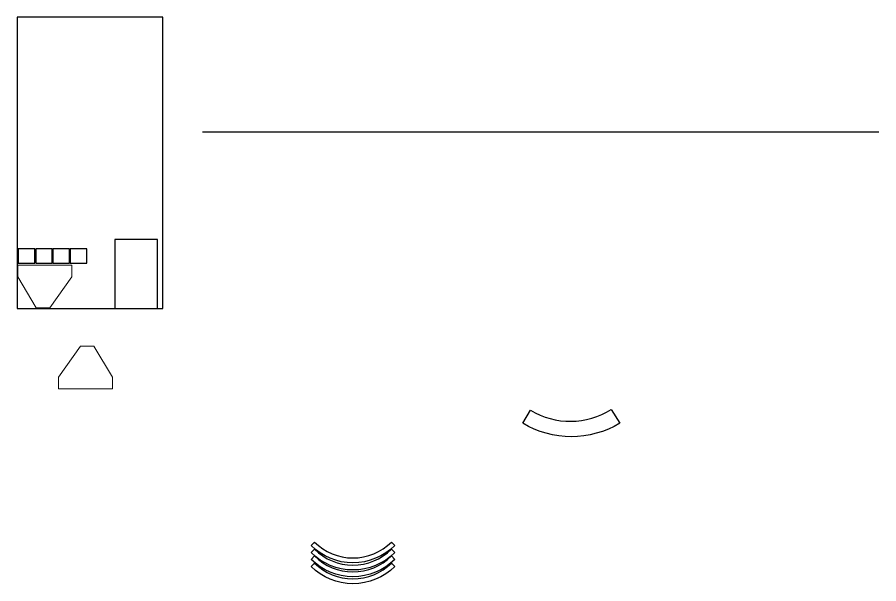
# Model space of a CAD drawing. Header units: millimetres. Extents: x -247117 to -110629, y 112398 to 149763.
# Drawn here: x -119501 to -110629, y 130154 to 135992 of the extents above; entities that cross this region are included whole.
import ezdxf

# ---------------------------------------------------------------- set-up
doc = ezdxf.new("R2010")
doc.units = ezdxf.units.MM

msp = doc.modelspace()

# ---------------------------------------------------------------- linework, layer by layer
at = {"color": 0, "linetype": 'ByBlock'}
msp.add_line((-110629.1, 134806.1), (-117592.6, 134806.1), dxfattribs=at)
for points in [[(-118001.4, 135991.6), (-119501.4, 135991.6), (-119501.4, 132991.6), (-118001.4, 132991.6)], [(-118497.7, 133701.6), (-118497.7, 132991.6), (-118057.7, 132991.6), (-118057.7, 133701.6)], [(-119320.7, 133606.2), (-119490.7, 133606.2), (-119490.7, 133456.2), (-119320.7, 133456.2)], [(-119140.9, 133606.2), (-119310.9, 133606.2), (-119310.9, 133456.2), (-119140.9, 133456.2)], [(-118963.7, 133606.2), (-119133.7, 133606.2), (-119133.7, 133456.2), (-118963.7, 133456.2)], [(-118785.1, 133606.2), (-118955.1, 133606.2), (-118955.1, 133456.2), (-118785.1, 133456.2)]]:
    msp.add_lwpolyline(points, close=True, dxfattribs=at)
at = {"color": 0, "linetype": 'ByBlock', "lineweight": 0}
for points in [[(-118940.2, 133318.3), (-119165.2, 132998.3), (-119235.2, 132998.3), (-119305.2, 132998.3), (-119495.2, 133318.3), (-119495.2, 133438.3), (-118940.2, 133438.3)], [(-119076, 132282.8), (-118851, 132602.8), (-118781, 132602.8), (-118711, 132602.8), (-118521, 132282.8), (-118521, 132162.8), (-119076, 132162.8)]]:
    msp.add_lwpolyline(points, close=True, dxfattribs=at)
at = {"color": 0, "linetype": 'ByBlock'}
for points in [[(-114295.4, 131809), (-114216, 131941.4, 0.282186), (-113383.6, 131949.8), (-113295.4, 131809, -0.278921)], [(-116475.6, 130548.7), (-116440.2, 130584, 0.414214), (-115648.3, 130584), (-115612.9, 130548.7, -0.414214)], [(-116475.6, 130475.1), (-116440.2, 130510.4, 0.414214), (-115648.3, 130510.4), (-115612.9, 130475.1, -0.414214)], [(-116475.6, 130405.5), (-116440.2, 130440.9, 0.414214), (-115648.3, 130440.9), (-115612.9, 130405.5, -0.414214)], [(-116475.6, 130332.7), (-116440.2, 130368.1, 0.414214), (-115648.3, 130368.1), (-115612.9, 130332.7, -0.414214)]]:
    msp.add_lwpolyline(points, format="xyb", close=True, dxfattribs=at)

doc.saveas('drawing.dxf')
